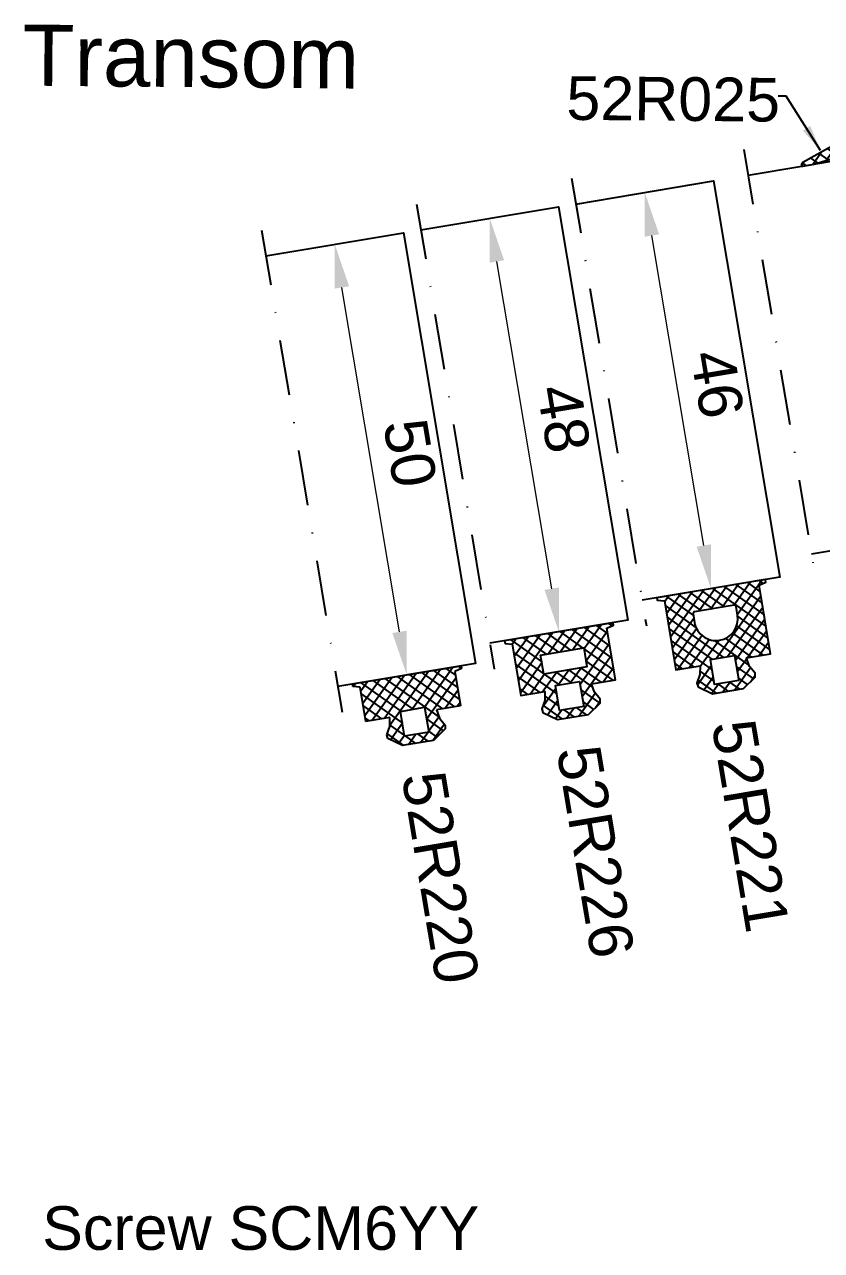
# Model space of a CAD drawing. Header units: millimetres. Extents: x 22319 to 27873, y 35287 to 39437.
# Drawn here: x 27156.4 to 27247.7, y 38799.4 to 38939.8 of the extents above; entities that cross this region are included whole.
import ezdxf

# ---------------------------------------------------------------- set-up
doc = ezdxf.new("R2010")
doc.units = ezdxf.units.MM
doc.header["$LTSCALE"] = 0.5
doc.linetypes.add('DASHDOT', pattern=[25.4, 12.7, -6.35, 0, -6.35])
for name, color, linetype in [('6', 6, 'Continuous'), ('arceringen', 6, 'Continuous'), ('FYLLD', 6, 'Continuous'), ('LIST', 2, 'Continuous'), ('MATT', 1, 'Continuous'), ('rubbers', 1, 'Continuous')]:
    doc.layers.add(name, color=color, linetype=linetype)
for name, color, linetype, lineweight in [('AM_5', 3, 'Continuous', 18), ('AM_6', 2, 'Continuous', 20), ('AM_7', 4, 'DASHDOT', 25)]:
    doc.layers.add(name, color=color, linetype=linetype, lineweight=lineweight)
doc.styles.add('Border', font='ARIAL.TTF')
doc.styles.add('ROMANS', font='simplex.shx')
doc.styles.get("Standard").update_dxf_attribs({"font": 'ARIAL.TTF'})
doc.dimstyles.new('MASKIN_1-1', dxfattribs={"dimtxt": 2.5, "dimasz": 3, "dimexe": 1.5, "dimexo": 1.5, "dimgap": 1, "dimtad": 1, "dimrnd": 0.1, "dimzin": 12, "dimdsep": 46, "dimtxsty": 'ROMANS', "dimcen": -5, "dimclrd": 6, "dimclre": 6, "dimclrt": 256, "dimadec": 0, "dimazin": 0, "dimtfac": 1, "dimtmove": 2, "dimatfit": 3, "dimfxl": 0, "dimtolj": 1, "dimtzin": 12, "dimarcsym": 0})
doc.dimstyles.new('SBS_DIN$0', dxfattribs={"dimscale": 2, "dimtxt": 2.5, "dimasz": 2.5, "dimexe": 1, "dimexo": 1, "dimgap": 1, "dimtad": 1, "dimrnd": 0.5, "dimdsep": 46, "dimtxsty": 'Standard', "dimcen": 0, "dimclrd": 256, "dimclre": 256, "dimclrt": 2, "dimadec": 0, "dimazin": 2, "dimtp": 0.1, "dimtm": 0.1, "dimtfac": 0.71, "dimtofl": 0, "dimtmove": 0, "dimatfit": 3, "dimfxl": 0, "dimlwd": -1, "dimlwe": -1, "dimarcsym": 0})
pattern_1 = [(324.4941862321613, (27159.68559939678, 39025.89052541538), (0.5807855605269613, 0.8140565905902262), []), (54.49418623216131, (27159.68559939678, 39025.89052541538), (-0.8140565905902265, 0.5807855605269611), [])]

# ---------------------------------------------------------------- blocks, each defined once
blk = doc.blocks.new('*D361')
at = {"layer": 'AM_5'}
for p, q in [((27199.3445775069, 38870.24295362193), (27192.74667641841, 38909.69504737151)), ((27202.14188925501, 38865.64133184426), (27202.14191983044, 38865.64133695765))]:
    blk.add_line(p, q, dxfattribs=at)
for points in [[(27193.56859503819, 38909.8325036442), (27191.92475779862, 38909.55759109884), (27191.92193878234, 38914.62655909022)], [(27200.16649612669, 38870.3804098946), (27198.52265888712, 38870.10549734925), (27200.16931514296, 38865.31144190322)]]:
    blk.add_solid(points, dxfattribs=at)
at = {"layer": 'Defpoints', "color": 0}
for p in [(27191.92193878231, 38914.62655909021), (27191.92193878234, 38914.62655909022), (27200.16928456753, 38865.31143678984)]:
    blk.add_point(p, dxfattribs=at)
at = {"layer": 'AM_5', "color": 2, "insert": (27200.53612832233, 38890.71998431008), "char_height": 5, "attachment_point": 5, "rotation": 279.494186232182}
blk.add_mtext('50', dxfattribs=at)
blk = doc.blocks.new('*D362')
at = {"layer": 'AM_5'}
blk.add_line((27216.76812463976, 38875.18461379921), (27210.50011860568, 38912.66410286132), dxfattribs=at)
for points in [[(27211.32203722547, 38912.801559134), (27209.6781999859, 38912.52664658865), (27209.67538096962, 38917.59561458003)], [(27217.59004325954, 38875.32207007189), (27215.94620601997, 38875.04715752654), (27217.59286227582, 38870.25310208052)]]:
    blk.add_solid(points, dxfattribs=at)
at = {"layer": 'Defpoints', "color": 0}
for p in [(27209.67538096962, 38917.59561458003), (27209.67538096962, 38917.59561458003), (27217.5928622758, 38870.25310208051)]:
    blk.add_point(p, dxfattribs=at)
at = {"layer": 'AM_5', "color": 2, "insert": (27218.1246229824, 38894.67534214363), "char_height": 5, "attachment_point": 5, "rotation": 279.494186232182}
blk.add_mtext('48', dxfattribs=at)
blk = doc.blocks.new('*D363')
at = {"layer": 'AM_5'}
for p, q in [((27234.19114245535, 38880.12943902505), (27228.25356079304, 38915.63315835113)), ((27233.04380291195, 38874.86812047147), (27233.04327540392, 38874.86803225192))]:
    blk.add_line(p, q, dxfattribs=at)
for points in [[(27229.07547941282, 38915.77061462381), (27227.43164217325, 38915.49570207846), (27227.42882315697, 38920.56467006983)], [(27235.01306107513, 38880.26689529773), (27233.36922383556, 38879.99198275237), (27235.01588009141, 38875.19792730635)]]:
    blk.add_solid(points, dxfattribs=at)
at = {"layer": 'Defpoints', "color": 0}
for p in [(27227.42882315693, 38920.56467006983), (27227.42882315697, 38920.56467006983), (27235.01640759944, 38875.19801552589)]:
    blk.add_point(p, dxfattribs=at)
at = {"layer": 'AM_5', "color": 2, "insert": (27235.71285298387, 38898.63228250144), "char_height": 5, "attachment_point": 5, "rotation": 279.494186232182}
blk.add_mtext('46', dxfattribs=at)
blk = doc.blocks.new('52R025')
at = {"layer": 'arceringen'}
h = blk.add_hatch(dxfattribs=at)
h.set_pattern_fill('ANSI37', color=256, scale=8, style=0)
h.set_pattern_definition([(45, (-946.5391729876393, 440.8052833423931), (-0.7071067811865475, 0.7071067811865476), []), (135, (-946.5391729876393, 440.8052833423931), (-0.7071067811865476, -0.7071067811865475), [])])
h.paths.add_polyline_path([(4.100000000000364, -2.200000000000045), (4.299999999999272, -2.399999999999977), (6.700000000000728, -2.399999999999977), (6.899999999999636, -2.200000000000045), (6.899999999999636, -0.6000000000000227), (6.700000000000728, -0.3999999999999773), (4.299999999999272, -0.3999999999999773), (4.100000000000364, -0.6000000000000227)], flags=16)
h.paths.add_polyline_path([(-5.790000000000873, 2.220000000000027), (-5.590000000000146, 2.009999999999991), (-1.3799999999992, 0.5499999999999545), (0, 0), (1.799999999999272, 0), (2.049999999999272, 0.42999999999995), (2.549999999999272, 0.42999999999995), (2.799999999999272, 0), (2.799999999999272, -1.5), (2.149999999999636, -1.879999999999995), (2, -2.120000000000005), (2.1299999999992, -2.379999999999995), (3.579999999999927, -3.399999999999977), (7.420000000000073, -3.399999999999977), (8.8700000000008, -2.379999999999995), (9, -2.120000000000005), (8.850000000000364, -1.879999999999995), (8.200000000000728, -1.5), (8.200000000000728, 0), (8.450000000000728, 0.42999999999995), (8.950000000000728, 0.42999999999995), (9.200000000000728, 0), (11, 0), (11, 1.899999999999977), (11.07999999999993, 2.059999999999945), (11.1200000000008, 2.5), (10.63999999999942, 2.5), (10.34000000000015, 2.340000000000032), (10.05999999999949, 2.340000000000032), (9.760000000000218, 2.5), (9.239999999999782, 2.5), (8.94000000000051, 2.340000000000032), (8.659999999999854, 2.340000000000032), (8.360000000000582, 2.5), (7.8799999999992, 2.5), (7.920000000000073, 2.059999999999945), (8, 1.899999999999977), (8, 0.7999999999999545), (4.930000000000291, 0.5599999999999454), (4.760000000000218, 0.8799999999999955), (6.299999999999272, 1.340000000000032), (6.559999999999491, 1.259999999999991), (7.159999999999854, 1.059999999999945), (7.700000000000728, 1.399999999999977), (7.790000000000873, 2.029999999999973), (7.350000000000364, 2.5), (5.829999999999927, 2.5), (0.8299999999999272, 1.870000000000005), (-4.409999999999854, 2.5), (-5.719999999999345, 2.5)])
at = {"color": 0, "linetype": 'ByBlock'}
for points in [[(-5.790000000000873, 2.220000000000027), (-5.590000000000146, 2.009999999999991), (-1.3799999999992, 0.5499999999999545), (0, 0), (1.799999999999272, 0), (2.049999999999272, 0.42999999999995), (2.549999999999272, 0.42999999999995), (2.799999999999272, 0), (2.799999999999272, -1.5), (2.149999999999636, -1.879999999999995), (2, -2.120000000000005), (2.1299999999992, -2.379999999999995), (3.579999999999927, -3.399999999999977), (7.420000000000073, -3.399999999999977), (8.8700000000008, -2.379999999999995), (9, -2.120000000000005), (8.850000000000364, -1.879999999999995), (8.200000000000728, -1.5), (8.200000000000728, 0), (8.450000000000728, 0.42999999999995), (8.950000000000728, 0.42999999999995), (9.200000000000728, 0), (11, 0), (11, 1.899999999999977), (11.07999999999993, 2.059999999999945), (11.1200000000008, 2.5), (10.63999999999942, 2.5), (10.34000000000015, 2.340000000000032), (10.05999999999949, 2.340000000000032), (9.760000000000218, 2.5), (9.239999999999782, 2.5), (8.94000000000051, 2.340000000000032), (8.659999999999854, 2.340000000000032), (8.360000000000582, 2.5), (7.8799999999992, 2.5), (7.920000000000073, 2.059999999999945), (8, 1.899999999999977), (8, 0.7999999999999545), (4.930000000000291, 0.5599999999999454), (4.760000000000218, 0.8799999999999955), (6.299999999999272, 1.340000000000032), (6.559999999999491, 1.259999999999991), (7.159999999999854, 1.059999999999945), (7.700000000000728, 1.399999999999977), (7.790000000000873, 2.029999999999973), (7.350000000000364, 2.5), (5.829999999999927, 2.5), (0.8299999999999272, 1.870000000000005), (-4.409999999999854, 2.5), (-5.719999999999345, 2.5)], [(4.100000000000364, -2.200000000000045), (4.299999999999272, -2.399999999999977), (6.700000000000728, -2.399999999999977), (6.899999999999636, -2.200000000000045), (6.899999999999636, -0.6000000000000227), (6.700000000000728, -0.3999999999999773), (4.299999999999272, -0.3999999999999773), (4.100000000000364, -0.6000000000000227)]]:
    blk.add_lwpolyline(points, close=True, dxfattribs=at)

msp = doc.modelspace()

# ---------------------------------------------------------------- hatches: boundary and pattern name
at = {"layer": 'FYLLD'}
h = msp.add_hatch(dxfattribs=at)
h.set_pattern_fill('NET,_O', color=256, scale=0.2999999999999999, angle=-35.5058137678387)
h.set_pattern_definition([(324.4941862321613, (-1193.135177510281, 61135.8906194634), (0.5531982464019306, 0.7753889025371902), []), (54.49418623216129, (-1193.135177510281, 61135.8906194634), (-0.7753889025371902, 0.5531982464019306), [])])
h.paths.add_polyline_path([(27237.71678233225, 38867.53526493262), (27238.19513016117, 38864.67498813576), (27235.4334835987, 38864.21313505957), (27234.95513576978, 38867.07341185641)], flags=16)
edge = h.paths.add_edge_path(flags=16)
edge.add_line((27237.66425353651, 38873.30564106641), (27233.12726275531, 38872.54688244124))
edge.add_arc((27233.16025226075, 38872.3496219725), 0.2000000000007275, 99.49418623111909, 189.4941862321613)
edge.add_line((27232.96299179199, 38872.31663246706), (27233.12793931921, 38871.33033012332))
edge.add_arc((27235.59369517856, 38871.74269894134), 2.499999999999999, 189.4941862321613, 279.4941862321613)
edge.add_arc((27235.59369517856, 38871.74269894134), 2.499999999999999, -80.5058137678387, 9.494186232161297)
edge.add_line((27238.05945103791, 38872.15506775938), (27237.8945035107, 38873.14137010312))
edge.add_arc((27237.69724304195, 38873.10838059767), 0.1999999999970896, 9.494186232161297, 99.4941862332035)
h.paths.add_polyline_path([(27230.99376992405, 38865.90397582298), (27233.75541550022, 38866.36582873423), (27233.7485813661, 38865.3425428423), (27233.39629878966, 38864.38178355193), (27233.52689038993, 38863.96096001734), (27235.20391117472, 38863.16085386989), (27238.75459763957, 38863.75466463796), (27240.08002716188, 38865.05689547048), (27240.0665865814, 38865.49731114246), (27239.4208653231, 38866.29116596814), (27239.08145012902, 38867.25654571107), (27241.84309570519, 38867.71839862231), (27240.52588396903, 38875.59465505688), (27241.27956687074, 38875.93803569779), (27241.23008261258, 38876.23392640091), (27228.80267505406, 38874.15558788794), (27228.85215931223, 38873.85969718482), (27229.6765581879, 38873.78023225755)])
h = msp.add_hatch(dxfattribs=at)
h.set_pattern_fill('USER', color=256, scale=0.9999999999999998, angle=-35.5058137678387, pattern_type=0)
h.set_pattern_definition(pattern_1)
h.paths.add_polyline_path([(27224.08965351787, 38864.7493431325), (27223.10233683614, 38870.65299487958), (27223.85602351811, 38870.99637716659), (27223.80653942489, 38871.29226688341), (27211.37912397596, 38869.21392705086), (27211.42860806918, 38868.91803733405), (27212.253011055, 38868.83857208025), (27213.24032773673, 38862.93492033317), (27216.00197725811, 38863.3967739042), (27215.99513523358, 38862.37348669269), (27215.64285660234, 38861.4127280621), (27215.77344623001, 38860.99190419762), (27217.45046504218, 38860.19179772029), (27221.00115939746, 38860.78560980794), (27222.32657905675, 38862.08783899097), (27222.31313650366, 38862.52825433305), (27221.66741228645, 38863.3221086639), (27221.3280039965, 38864.28748956145)])
edge = h.paths.add_edge_path(flags=16)
edge.add_line((27220.80085143223, 38866.22710523834), (27215.86933971353, 38865.40236760228))
edge.add_line((27215.86933971353, 38865.40236760228), (27215.50645515366, 38867.57223275851))
edge.add_line((27215.50645515366, 38867.5722327585), (27220.43796687236, 38868.39697039456))
edge.add_line((27220.43796687236, 38868.39697039457), (27220.80085143223, 38866.22710523834))
edge.add_line((27220.44168994645, 38861.70593297585), (27217.68003943876, 38861.24407923986))
edge.add_line((27217.68003943878, 38861.24407923986), (27217.20169160986, 38864.10435603671))
edge.add_line((27217.20169160986, 38864.10435603671), (27219.96334211754, 38864.5662097727))
edge.add_line((27219.96334211753, 38864.56620977269), (27220.44168994645, 38861.70593297584))
h = msp.add_hatch(dxfattribs=at)
h.set_pattern_fill('USER', color=256, scale=0.9999999999999998, angle=-35.5058137678387, pattern_type=0)
h.set_pattern_definition(pattern_1)
edge = h.paths.add_edge_path()
edge.add_line((27205.67878970325, 38865.71133470228), (27206.33621133056, 38861.78028764268))
edge.add_line((27206.43247359126, 38866.05471550815), (27205.67878970326, 38865.71133470228))
edge.add_line((27206.3829893331, 38866.35060621127), (27206.43247359126, 38866.05471550814))
edge.add_line((27193.95557980196, 38864.27226736841), (27206.38298933308, 38866.35060621128))
edge.add_line((27194.00506406013, 38863.97637666528), (27193.95557980197, 38864.27226736841))
edge.add_line((27194.82946392211, 38863.89691190296), (27194.00506406013, 38863.97637666529))
edge.add_line((27195.48688554942, 38859.96586484335), (27194.82946392211, 38863.89691190295))
edge.add_line((27198.24853194016, 38860.42771789082), (27195.48688554942, 38859.96586484335))
edge.add_line((27198.24169699147, 38859.40443186266), (27198.24853194016, 38860.42771789082))
edge.add_line((27197.88941441502, 38858.4436725723), (27198.24169699146, 38859.40443186268))
edge.add_line((27198.0200060153, 38858.0228490377), (27197.88941441502, 38858.44367257229))
edge.add_line((27199.69702581378, 38857.22274272531), (27198.0200060153, 38858.0228490377))
edge.add_line((27203.24771425124, 38857.81655382327), (27199.69702581378, 38857.22274272531))
edge.add_line((27204.57314278725, 38859.11878449085), (27203.24771425124, 38857.81655382328))
edge.add_line((27204.55970122045, 38859.55919999787), (27204.57314278724, 38859.11878449085))
edge.add_line((27203.91398094847, 38860.35305498851), (27204.55970122046, 38859.55919999786))
edge.add_line((27203.57456476808, 38861.31843456648), (27203.91398094846, 38860.35305498852))
edge.add_line((27206.33621133055, 38861.78028764267), (27203.57456476808, 38861.31843456648))
h.paths.add_polyline_path([(27202.68824578653, 38858.73687715613), (27199.92659922406, 38858.27502407993), (27199.44825139514, 38861.13530087678), (27202.20989795762, 38861.59715395298)], flags=16)

# ---------------------------------------------------------------- linework, layer by layer
at = {"color": 2, "linetype": 'Continuous'}
msp.add_lwpolyline([(27237.66425353651, 38873.30564106641), (27233.1272627553, 38872.54688244124, 0.414213562373095), (27232.96299179199, 38872.31663246706), (27233.12793931921, 38871.33033012331, 0.414213562373095), (27236.00606399659, 38869.276943082, 0.414213562373095), (27238.05945103791, 38872.15506775938), (27237.8945035107, 38873.14137010312, 0.414213562373095)], format="xyb", close=True, dxfattribs=at)
at = {"layer": '6'}
for points in [[(27239.26445128182, 38922.54404039639), (27262.93570753157, 38926.50278104948), (27270.1933987289, 38883.10547792494), (27246.52214247915, 38879.14673727184)], [(27219.53840440702, 38919.24508985215), (27235.31924190685, 38921.88425028753), (27242.90682815861, 38876.51434247551), (27227.12599065878, 38873.87518204011)], [(27201.7849622197, 38916.27603436233), (27217.56579971953, 38918.91519479772), (27225.48328102572, 38871.57268229821), (27209.70244352588, 38868.93352186282)], [(27184.03152003239, 38913.3069788725), (27199.81235753223, 38915.9461393079), (27208.05973389283, 38866.63102212091), (27192.27889639299, 38863.99186168551)]]:
    msp.add_lwpolyline(points, dxfattribs=at)
at = {"layer": 'AM_7'}
for p, q in [((27238.76960870018, 38925.50294742761), (27247.01698506079, 38876.18783024062)), ((27219.04356182538, 38922.20399688337), (27227.62083324041, 38870.91627500889)), ((27201.29011963807, 38919.23494139355), (27210.19728610752, 38865.9746148316)), ((27183.53667745075, 38916.26588590372), (27192.77373897463, 38861.03295465429))]:
    msp.add_line(p, q, dxfattribs=at)
at = {"layer": 'LIST'}
for p, q in [((27193.95557980196, 38864.27226736841), (27206.3829893331, 38866.35060621127)), ((27206.43247359126, 38866.05471550815), (27205.67878970325, 38865.71133470228)), ((27205.67878970325, 38865.71133470228), (27206.33621133055, 38861.78028764267)), ((27206.3829893331, 38866.35060621127), (27206.43247359126, 38866.05471550815)), ((27194.00506406013, 38863.97637666528), (27193.95557980196, 38864.27226736841)), ((27194.82946392211, 38863.89691190296), (27194.00506406013, 38863.97637666528)), ((27195.48688554942, 38859.96586484335), (27194.82946392211, 38863.89691190296)), ((27199.44825139514, 38861.13530087678), (27202.20989795762, 38861.59715395298)), ((27199.92659922406, 38858.27502407993), (27199.44825139514, 38861.13530087678)), ((27202.20989795762, 38861.59715395298), (27202.68824578653, 38858.73687715613)), ((27206.33621133055, 38861.78028764267), (27203.57456476808, 38861.31843456648)), ((27203.57456476808, 38861.31843456648), (27203.91398094847, 38860.35305498851)), ((27198.24853194016, 38860.42771789082), (27195.48688554942, 38859.96586484335)), ((27197.88941441502, 38858.4436725723), (27198.24169699147, 38859.40443186266)), ((27198.24169699147, 38859.40443186266), (27198.24853194016, 38860.42771789082)), ((27203.91398094847, 38860.35305498851), (27204.55970122045, 38859.55919999787)), ((27204.55970122045, 38859.55919999787), (27204.57314278725, 38859.11878449085)), ((27198.0200060153, 38858.0228490377), (27197.88941441502, 38858.4436725723)), ((27199.69702581378, 38857.22274272531), (27198.0200060153, 38858.0228490377)), ((27202.68824578653, 38858.73687715613), (27199.92659922406, 38858.27502407993)), ((27204.57314278725, 38859.11878449085), (27203.24771425124, 38857.81655382327)), ((27203.24771425124, 38857.81655382327), (27199.69702581378, 38857.22274272531))]:
    msp.add_line(p, q, dxfattribs=at)
for points in [[(27233.75541550021, 38866.36582873423), (27233.7485813661, 38865.34254284229), (27233.39629878966, 38864.38178355193), (27233.52689038993, 38863.96096001734), (27235.20391117471, 38863.16085386989), (27238.75459763956, 38863.75466463797), (27240.08002716188, 38865.05689547048), (27240.0665865814, 38865.49731114246), (27239.4208653231, 38866.29116596814), (27239.08145012902, 38867.25654571107), (27241.84309570519, 38867.71839862231), (27240.52588396903, 38875.59465505688), (27241.27956687074, 38875.9380356978), (27241.23008261257, 38876.23392640091), (27228.80267505406, 38874.15558788794), (27228.85215931223, 38873.85969718482), (27229.6765581879, 38873.78023225755), (27230.99376992405, 38865.90397582298)], [(27215.99513523358, 38862.37348669269), (27215.64285660234, 38861.4127280621), (27215.77344623001, 38860.99190419762), (27217.45046504218, 38860.19179772029), (27221.00115939746, 38860.78560980794), (27222.32657905675, 38862.08783899097), (27222.31313650366, 38862.52825433305), (27221.66741228645, 38863.3221086639), (27221.3280039965, 38864.28748956145), (27224.08965351787, 38864.7493431325), (27223.10233683614, 38870.65299487958), (27223.85602351811, 38870.99637716659), (27223.80653942489, 38871.29226688341), (27211.37912397596, 38869.21392705086), (27211.42860806918, 38868.91803733405), (27212.253011055, 38868.83857208025), (27213.24032773673, 38862.93492033317), (27216.00197725811, 38863.3967739042)], [(27215.86933971353, 38865.40236760228), (27215.50645515366, 38867.5722327585), (27220.43796687236, 38868.39697039457), (27220.80085143223, 38866.22710523834)], [(27238.19513016116, 38864.67498813577), (27235.43348359868, 38864.21313505958), (27234.95513576977, 38867.07341185641), (27237.71678233225, 38867.53526493262)], [(27217.68003943878, 38861.24407923986), (27217.20169160986, 38864.10435603671), (27219.96334211753, 38864.56620977269), (27220.44168994645, 38861.70593297585)]]:
    msp.add_lwpolyline(points, close=True, dxfattribs=at)

# ---------------------------------------------------------------- block references
at = {"layer": 'rubbers', "linetype": 'Continuous', "xscale": -1, "rotation": 190.0000000000037}
msp.add_blockref('52R025', (27250.70595130095, 38926.99230009598), dxfattribs=at)

# ---------------------------------------------------------------- texts
at = {"layer": 'AM_6', "style": 'Border'}
msp.add_text('Screw SCM6YY', height=5, dxfattribs=at).set_placement((27158.41527340447, 38799.45662538848))
at = {"layer": 'AM_6', "attachment_point": 1, "style": 'Border'}
for s, insert, char_height, rotation in [('Transom', (27156.17852127305, 38939.80596801951), 6.999999999999999, 359.49418623216127), ('52R025', (27218.4799706144, 38933.89152785205), 5, 359.4941862321604), ('52R221', (27240.00644518253, 38860.52379303046), 4.999999999999998, 279.49418623216127), ('52R226', (27222.25300299521, 38857.55473754065), 4.999999999999998, 279.49418623216127), ('52R220', (27204.49956080789, 38854.58568205083), 4.999999999999998, 279.49418623216127)]:
    msp.add_mtext(s, dxfattribs=dict(at, insert=insert, char_height=char_height, rotation=rotation))

# ---------------------------------------------------------------- dimensions: what is measured, and where the dimension line sits
at = {"layer": 'AM_5'}
for base, p1, p2, picture, middle in [((27227.42882315697, 38920.56467006983), (27235.01640759943, 38875.19801552589), (27227.42882315692, 38920.56467006983), '*D363', (27235.71285298387, 38898.63228250144)), ((27209.67538096962, 38917.59561458003), (27217.5928622758, 38870.25310208051), (27209.67538096962, 38917.59561458002), '*D362', (27218.1246229824, 38894.67534214363)), ((27191.92193878234, 38914.62655909022), (27200.16928456753, 38865.31143678984), (27191.92193878231, 38914.6265590902), '*D361', (27200.53612832233, 38890.71998431008))]:
    dim = msp.add_linear_dim(base=base, p1=p1, p2=p2, angle=279.494186232182, dimstyle='SBS_DIN$0', dxfattribs=at)
    dim.commit()
    dim.dimension.update_dxf_attribs({"geometry": picture, "text_midpoint": middle})

# ---------------------------------------------------------------- leaders
at = {"layer": 'MATT'}
msp.add_leader([(27247.56920304916, 38925.38004151767), (27243.61810433437, 38931.58204067878), (27242.71794248196, 38931.58998761816)], dimstyle='MASKIN_1-1', dxfattribs=at)

doc.saveas('drawing.dxf')
